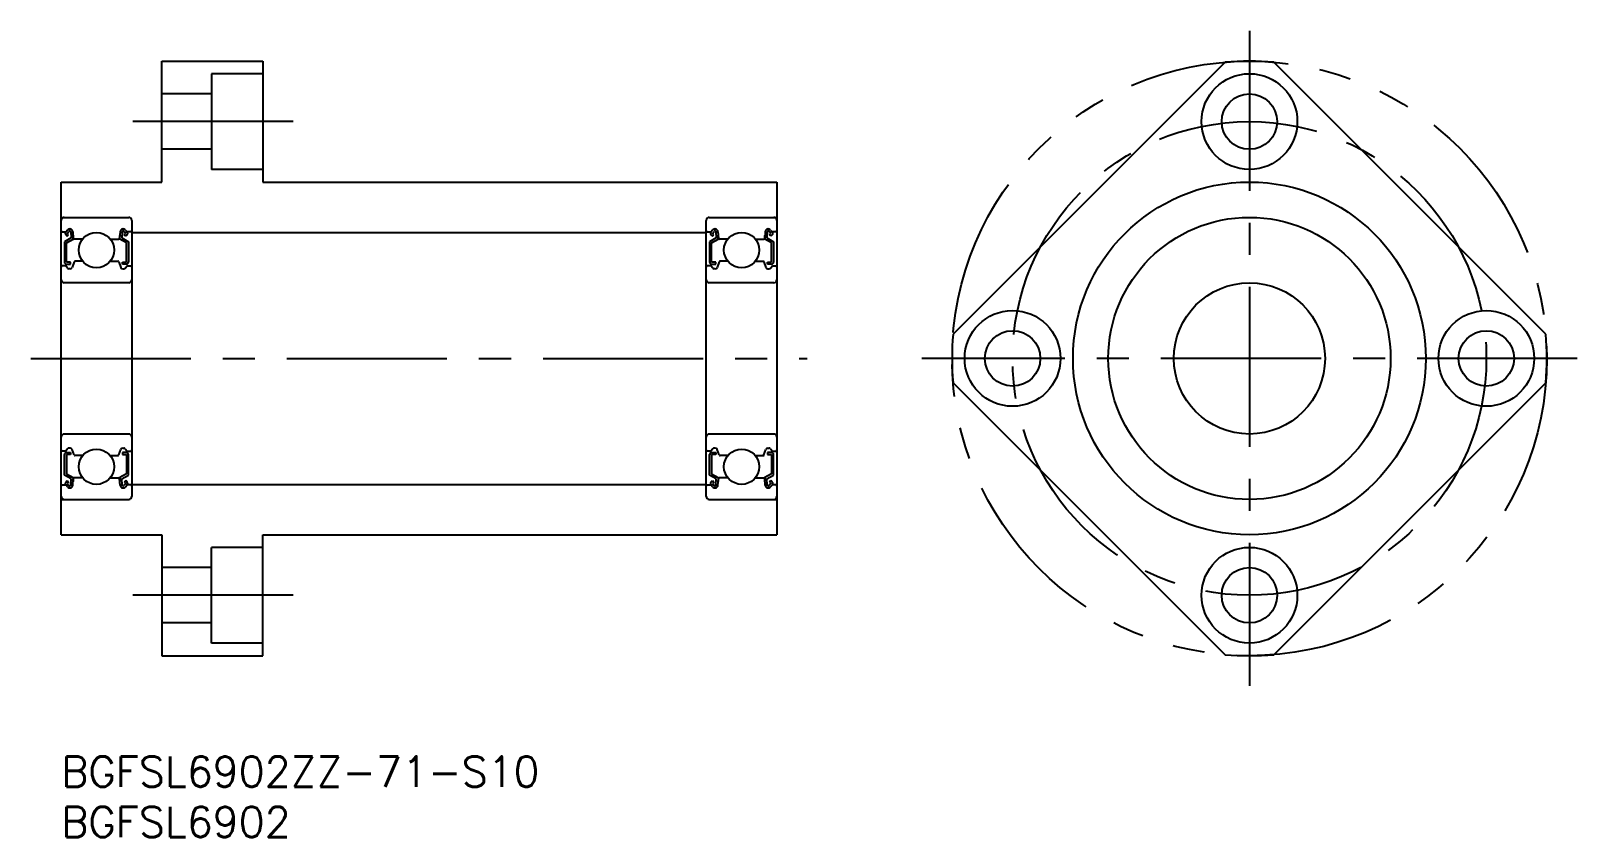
# Model space of a CAD drawing. Extents: x -3 to 150, y -8 to 72.
import ezdxf

# ---------------------------------------------------------------- set-up
doc = ezdxf.new("R2010")
doc.units = 0
doc.header["$LTSCALE"] = 0.5
doc.linetypes.add('CENTER', pattern=[50.8, 31.75, -6.35, 6.35, -6.35])
doc.linetypes.add('PHANTOM', pattern=[63.5, 31.75, -6.35, 6.35, -6.35, 6.35, -6.35])
for name, color, linetype in [('MSM_CENTER', 1, 'CENTER'), ('MSM_CONTINUOUS', 7, 'CONTINUOUS'), ('MSM_IMAGINARY', 6, 'PHANTOM'), ('MSM_PART_NUMBER', 7, 'CONTINUOUS')]:
    doc.layers.add(name, color=color, linetype=linetype)
doc.styles.get("Standard").update_dxf_attribs({"font": 'txt.shx', "height": 2.5, "bigfont": 'bigfont.shx'})

# ---------------------------------------------------------------- blocks, each defined once
blk = doc.blocks.new('*U25')
at = {"layer": 'MSM_PART_NUMBER'}
blk.add_text('BGFSL6902ZZ-71-S10', height=3, dxfattribs=at).set_placement((0, -3))
blk = doc.blocks.new('*U26')
at = {"layer": 'MSM_PART_NUMBER'}
blk.add_text('BGFSL6902', height=3, dxfattribs=at).set_placement((0, -8))

msp = doc.modelspace()

# ---------------------------------------------------------------- linework, layer by layer
at = {"layer": 'MSM_CENTER'}
for p, q in [((117.88, 72), (117.88, 7)), ((23, 63), (7, 63)), ((-3, 39.5), (74, 39.5)), ((150.38, 39.5), (85.38, 39.5)), ((23, 16), (7, 16))]:
    msp.add_line(p, q, dxfattribs=at)
msp.add_circle((117.88, 39.5), 23.5, dxfattribs=at)
at = {"layer": 'MSM_CONTINUOUS'}
for p, q in [((10, 57), (10, 69)), ((10, 69), (20, 69)), ((20, 67.75), (14.9, 67.75)), ((14.9, 67.75), (14.9, 58.25)), ((20, 69), (20, 57)), ((115.46, 68.9), (88.48, 41.92)), ((147.28, 41.92), (120.3, 68.9)), ((14.9, 65.75), (10, 65.75)), ((14.9, 60.25), (10, 60.25)), ((0, 22), (0, 57)), ((0, 57), (10, 57)), ((20, 58.25), (14.9, 58.25)), ((20, 57), (71, 57)), ((71, 57), (71, 22)), ((0, 53.5), (6.7, 53.5)), ((0.62, 52.24), (0.45, 52.04)), ((6.38, 52.24), (6.55, 52.04)), ((7, 53.2), (7, 25.8)), ((64, 25.8), (64, 53.2)), ((64.3, 53.5), (71, 53.5)), ((64.62, 52.24), (64.45, 52.04)), ((70.38, 52.24), (70.55, 52.04)), ((0.1, 52.05), (0.46, 52.05)), ((0.98, 51.45), (0.33, 51.07)), ((0.33, 51.07), (0.33, 49.05)), ((0.46, 51.77), (0.6, 51.62)), ((0.53, 50.96), (1.18, 51.33)), ((0.53, 49.05), (0.53, 50.96)), ((0.6, 51.91), (0.77, 52.11)), ((0.74, 51.77), (0.6, 51.91)), ((0.6, 51.62), (0.74, 51.77)), ((0.95, 52.05), (0.98, 51.45)), ((1.15, 52.07), (1.2, 51.44)), ((1.18, 51.33), (1.18, 51.7)), ((2.14, 51.35), (1.3, 51.35)), ((4.86, 51.35), (5.7, 51.35)), ((5.85, 52.07), (5.8, 51.44)), ((5.82, 51.33), (5.82, 51.7)), ((6.47, 50.96), (5.82, 51.33)), ((6.05, 52.05), (6.02, 51.45)), ((6.02, 51.45), (6.67, 51.07)), ((6.4, 51.91), (6.23, 52.11)), ((6.26, 51.77), (6.4, 51.91)), ((6.4, 51.62), (6.26, 51.77)), ((6.54, 51.77), (6.4, 51.62)), ((6.47, 49.05), (6.47, 50.96)), ((6.9, 52.05), (6.54, 52.05)), ((6.67, 51.07), (6.67, 49.05)), ((7, 52), (64, 52)), ((64.1, 52.05), (64.46, 52.05)), ((64.98, 51.45), (64.33, 51.07)), ((64.33, 51.07), (64.33, 49.05)), ((64.46, 51.77), (64.6, 51.62)), ((64.53, 50.96), (65.18, 51.33)), ((64.53, 49.05), (64.53, 50.96)), ((64.6, 51.91), (64.77, 52.11)), ((64.74, 51.77), (64.6, 51.91)), ((64.6, 51.62), (64.74, 51.77)), ((64.95, 52.05), (64.98, 51.45)), ((65.15, 52.07), (65.2, 51.44)), ((65.18, 51.33), (65.18, 51.7)), ((66.14, 51.35), (65.3, 51.35)), ((68.86, 51.35), (69.7, 51.35)), ((69.85, 52.07), (69.8, 51.44)), ((69.82, 51.33), (69.82, 51.7)), ((70.47, 50.96), (69.82, 51.33)), ((70.05, 52.05), (70.02, 51.45)), ((70.02, 51.45), (70.67, 51.07)), ((70.4, 51.91), (70.23, 52.11)), ((70.26, 51.77), (70.4, 51.91)), ((70.4, 51.62), (70.26, 51.77)), ((70.54, 51.77), (70.4, 51.62)), ((70.47, 49.05), (70.47, 50.96)), ((70.9, 52.05), (70.54, 52.05)), ((70.67, 51.07), (70.67, 49.05)), ((1.28, 49.08), (1.08, 48.53)), ((2.14, 49.15), (1.37, 49.15)), ((4.86, 49.15), (5.63, 49.15)), ((5.72, 49.08), (5.92, 48.53)), ((65.28, 49.08), (65.08, 48.53)), ((66.14, 49.15), (65.37, 49.15)), ((68.86, 49.15), (69.63, 49.15)), ((69.72, 49.08), (69.92, 48.53)), ((0.45, 48.7), (0.1, 48.7)), ((0.64, 48.47), (0.45, 48.7)), ((0.93, 49.05), (0.53, 49.05)), ((0.53, 48.85), (0.93, 48.85)), ((0.89, 48.4), (0.79, 48.4)), ((0.93, 48.85), (0.93, 49.05)), ((6.07, 48.85), (6.07, 49.05)), ((6.07, 49.05), (6.47, 49.05)), ((6.47, 48.85), (6.07, 48.85)), ((6.11, 48.4), (6.21, 48.4)), ((6.36, 48.47), (6.55, 48.7)), ((6.55, 48.7), (6.9, 48.7)), ((64.45, 48.7), (64.1, 48.7)), ((64.64, 48.47), (64.45, 48.7)), ((64.93, 49.05), (64.53, 49.05)), ((64.53, 48.85), (64.93, 48.85)), ((64.89, 48.4), (64.79, 48.4)), ((64.93, 48.85), (64.93, 49.05)), ((70.07, 48.85), (70.07, 49.05)), ((70.07, 49.05), (70.47, 49.05)), ((70.47, 48.85), (70.07, 48.85)), ((70.11, 48.4), (70.21, 48.4)), ((70.36, 48.47), (70.55, 48.7)), ((70.55, 48.7), (70.9, 48.7)), ((6.7, 47), (0.3, 47)), ((70.7, 47), (64.3, 47)), ((88.48, 37.08), (115.46, 10.1)), ((147.28, 37.08), (120.3, 10.1)), ((6.7, 32), (0.3, 32)), ((70.7, 32), (64.3, 32)), ((0.45, 30.3), (0.1, 30.3)), ((0.33, 27.93), (0.33, 29.95)), ((0.64, 30.53), (0.45, 30.3)), ((0.53, 30.15), (0.93, 30.15)), ((0.93, 29.95), (0.53, 29.95)), ((0.53, 29.95), (0.53, 28.04)), ((0.89, 30.6), (0.79, 30.6)), ((0.93, 30.15), (0.93, 29.95)), ((1.28, 29.92), (1.08, 30.47)), ((2.14, 29.85), (1.37, 29.85)), ((4.86, 29.85), (5.63, 29.85)), ((5.72, 29.92), (5.92, 30.47)), ((6.47, 30.15), (6.07, 30.15)), ((6.07, 30.15), (6.07, 29.95)), ((6.07, 29.95), (6.47, 29.95)), ((6.11, 30.6), (6.21, 30.6)), ((6.36, 30.53), (6.55, 30.3)), ((6.47, 29.95), (6.47, 28.04)), ((6.55, 30.3), (6.9, 30.3)), ((6.67, 27.93), (6.67, 29.95)), ((64.45, 30.3), (64.1, 30.3)), ((64.33, 27.93), (64.33, 29.95)), ((64.64, 30.53), (64.45, 30.3)), ((64.53, 30.15), (64.93, 30.15)), ((64.93, 29.95), (64.53, 29.95)), ((64.53, 29.95), (64.53, 28.04)), ((64.89, 30.6), (64.79, 30.6)), ((64.93, 30.15), (64.93, 29.95)), ((65.28, 29.92), (65.08, 30.47)), ((66.14, 29.85), (65.37, 29.85)), ((68.86, 29.85), (69.63, 29.85)), ((69.72, 29.92), (69.92, 30.47)), ((70.47, 30.15), (70.07, 30.15)), ((70.07, 30.15), (70.07, 29.95)), ((70.07, 29.95), (70.47, 29.95)), ((70.11, 30.6), (70.21, 30.6)), ((70.36, 30.53), (70.55, 30.3)), ((70.47, 29.95), (70.47, 28.04)), ((70.55, 30.3), (70.9, 30.3)), ((70.67, 27.93), (70.67, 29.95)), ((0.98, 27.55), (0.33, 27.93)), ((0.53, 28.04), (1.18, 27.67)), ((1.18, 27.67), (1.18, 27.3)), ((2.14, 27.65), (1.3, 27.65)), ((4.86, 27.65), (5.7, 27.65)), ((6.47, 28.04), (5.82, 27.67)), ((5.82, 27.67), (5.82, 27.3)), ((6.02, 27.55), (6.67, 27.93)), ((64.98, 27.55), (64.33, 27.93)), ((64.53, 28.04), (65.18, 27.67)), ((65.18, 27.67), (65.18, 27.3)), ((66.14, 27.65), (65.3, 27.65)), ((68.86, 27.65), (69.7, 27.65)), ((70.47, 28.04), (69.82, 27.67)), ((69.82, 27.67), (69.82, 27.3)), ((70.02, 27.55), (70.67, 27.93)), ((0.1, 26.95), (0.46, 26.95)), ((0.62, 26.76), (0.45, 26.96)), ((0.46, 27.23), (0.6, 27.38)), ((0.6, 27.38), (0.74, 27.23)), ((0.74, 27.23), (0.6, 27.09)), ((0.6, 27.09), (0.77, 26.89)), ((0.95, 26.95), (0.98, 27.55)), ((1.15, 26.93), (1.2, 27.56)), ((5.85, 26.93), (5.8, 27.56)), ((6.05, 26.95), (6.02, 27.55)), ((6.4, 27.09), (6.23, 26.89)), ((6.4, 27.38), (6.26, 27.23)), ((6.26, 27.23), (6.4, 27.09)), ((6.38, 26.76), (6.55, 26.96)), ((6.54, 27.23), (6.4, 27.38)), ((6.9, 26.95), (6.54, 26.95)), ((7, 27), (64, 27)), ((64.1, 26.95), (64.46, 26.95)), ((64.62, 26.76), (64.45, 26.96)), ((64.46, 27.23), (64.6, 27.38)), ((64.6, 27.38), (64.74, 27.23)), ((64.74, 27.23), (64.6, 27.09)), ((64.6, 27.09), (64.77, 26.89)), ((64.95, 26.95), (64.98, 27.55)), ((65.15, 26.93), (65.2, 27.56)), ((69.85, 26.93), (69.8, 27.56)), ((70.05, 26.95), (70.02, 27.55)), ((70.4, 27.09), (70.23, 26.89)), ((70.4, 27.38), (70.26, 27.23)), ((70.26, 27.23), (70.4, 27.09)), ((70.38, 26.76), (70.55, 26.96)), ((70.54, 27.23), (70.4, 27.38)), ((70.9, 26.95), (70.54, 26.95)), ((0, 25.5), (6.7, 25.5)), ((64.3, 25.5), (71, 25.5)), ((0, 22), (10, 22)), ((10, 22), (10, 10)), ((20, 22), (71, 22)), ((20, 10), (20, 22)), ((14.9, 11.25), (14.9, 20.75)), ((20, 20.75), (14.9, 20.75)), ((14.9, 18.75), (10, 18.75)), ((14.9, 13.25), (10, 13.25)), ((20, 11.25), (14.9, 11.25)), ((10, 10), (20, 10))]:
    msp.add_line(p, q, dxfattribs=at)
for centre, radius in [((117.88, 63), 4.75), ((117.88, 63), 2.75), ((117.88, 39.5), 17.5), ((117.88, 39.5), 14), ((3.5, 50.25), 1.75), ((67.5, 50.25), 1.75), ((117.88, 39.5), 7.5), ((94.38, 39.5), 4.75), ((141.38, 39.5), 4.75), ((94.38, 39.5), 2.75), ((141.38, 39.5), 2.75), ((3.5, 28.75), 1.75), ((67.5, 28.75), 1.75), ((117.88, 16), 4.75), ((117.88, 16), 2.75)]:
    msp.add_circle(centre, radius, dxfattribs=at)
for centre, radius, start, end in [((117.88, 39.5), 29.5, 85.2961, 94.7039), ((0.3, 53.2), 0.3, 90, 180), ((0.85, 52.05), 0.3, 4.9347, 140.1364), ((6.15, 52.05), 0.3, 39.8636, 175.0653), ((6.7, 53.2), 0.3, 0, 90), ((64.3, 53.2), 0.3, 90, 180), ((64.85, 52.05), 0.3, 4.9347, 140.1364), ((70.15, 52.05), 0.3, 39.8636, 175.0653), ((70.7, 53.2), 0.3, 0, 90), ((0.1, 52.15), 0.1, 180, 270), ((0.6, 51.91), 0.2, 140.1364, 224.998), ((0.85, 52.05), 0.1, 3.1017, 139.9503), ((1.3, 51.45), 0.1, 184.9347, 270), ((5.7, 51.45), 0.1, 270, 355.0653), ((6.15, 52.05), 0.1, 40.0497, 176.8983), ((6.4, 51.91), 0.2, 315.002, 39.8636), ((6.9, 52.15), 0.1, 270, 0), ((64.1, 52.15), 0.1, 180, 270), ((64.6, 51.91), 0.2, 140.1364, 224.998), ((64.85, 52.05), 0.1, 3.1017, 139.9503), ((65.3, 51.45), 0.1, 184.9347, 270), ((69.7, 51.45), 0.1, 270, 355.0653), ((70.15, 52.05), 0.1, 40.0497, 176.8983), ((70.4, 51.91), 0.2, 315.002, 39.8636), ((70.9, 52.15), 0.1, 270, 0), ((1.37, 49.05), 0.1, 90, 159.9926), ((5.63, 49.05), 0.1, 20.0074, 90), ((65.37, 49.05), 0.1, 90, 159.9926), ((69.63, 49.05), 0.1, 20.0074, 90), ((0.1, 48.6), 0.1, 90, 180), ((0.53, 49.05), 0.2, 180, 270), ((0.79, 48.6), 0.2, 219.9772, 270), ((0.89, 48.6), 0.2, 270, 339.9926), ((6.11, 48.6), 0.2, 200.0074, 270), ((6.21, 48.6), 0.2, 270, 320.0228), ((6.47, 49.05), 0.2, 270, 0), ((6.9, 48.6), 0.1, 0, 90), ((64.1, 48.6), 0.1, 90, 180), ((64.53, 49.05), 0.2, 180, 270), ((64.79, 48.6), 0.2, 219.9772, 270), ((64.89, 48.6), 0.2, 270, 339.9926), ((70.11, 48.6), 0.2, 200.0074, 270), ((70.21, 48.6), 0.2, 270, 320.0228), ((70.47, 49.05), 0.2, 270, 0), ((70.9, 48.6), 0.1, 0, 90), ((0.3, 47.3), 0.3, 180, 270), ((6.7, 47.3), 0.3, 270, 0), ((64.3, 47.3), 0.3, 180, 270), ((70.7, 47.3), 0.3, 270, 0), ((117.88, 39.5), 29.5, 175.2961, 184.7039), ((117.88, 39.5), 29.5, 355.2961, 4.7039), ((0.3, 31.7), 0.3, 90, 180), ((6.7, 31.7), 0.3, 0, 90), ((64.3, 31.7), 0.3, 90, 180), ((70.7, 31.7), 0.3, 0, 90), ((0.1, 30.4), 0.1, 180, 270), ((0.53, 29.95), 0.2, 90, 180), ((0.79, 30.4), 0.2, 90, 140.0228), ((0.89, 30.4), 0.2, 20.0074, 90), ((1.37, 29.95), 0.1, 200.0074, 270), ((5.63, 29.95), 0.1, 270, 339.9926), ((6.11, 30.4), 0.2, 90, 159.9926), ((6.21, 30.4), 0.2, 39.9772, 90), ((6.47, 29.95), 0.2, 0, 90), ((6.9, 30.4), 0.1, 270, 0), ((64.1, 30.4), 0.1, 180, 270), ((64.53, 29.95), 0.2, 90, 180), ((64.79, 30.4), 0.2, 90, 140.0228), ((64.89, 30.4), 0.2, 20.0074, 90), ((65.37, 29.95), 0.1, 200.0074, 270), ((69.63, 29.95), 0.1, 270, 339.9926), ((70.11, 30.4), 0.2, 90, 159.9926), ((70.21, 30.4), 0.2, 39.9772, 90), ((70.47, 29.95), 0.2, 0, 90), ((70.9, 30.4), 0.1, 270, 0), ((1.3, 27.55), 0.1, 90, 175.0653), ((5.7, 27.55), 0.1, 4.9347, 90), ((65.3, 27.55), 0.1, 90, 175.0653), ((69.7, 27.55), 0.1, 4.9347, 90), ((0.1, 26.85), 0.1, 90, 180), ((0.6, 27.09), 0.2, 135.002, 219.8636), ((0.85, 26.95), 0.3, 219.8636, 355.0653), ((0.85, 26.95), 0.1, 220.0497, 356.8983), ((6.15, 26.95), 0.3, 184.9347, 320.1364), ((6.15, 26.95), 0.1, 183.1017, 319.9503), ((6.4, 27.09), 0.2, 320.1364, 44.998), ((6.9, 26.85), 0.1, 0, 90), ((64.1, 26.85), 0.1, 90, 180), ((64.6, 27.09), 0.2, 135.002, 219.8636), ((64.85, 26.95), 0.3, 219.8636, 355.0653), ((64.85, 26.95), 0.1, 220.0497, 356.8983), ((70.15, 26.95), 0.3, 184.9347, 320.1364), ((70.15, 26.95), 0.1, 183.1017, 319.9503), ((70.4, 27.09), 0.2, 320.1364, 44.998), ((70.9, 26.85), 0.1, 0, 90), ((0.3, 25.8), 0.3, 180, 270), ((6.7, 25.8), 0.3, 270, 0), ((64.3, 25.8), 0.3, 180, 270), ((70.7, 25.8), 0.3, 270, 0), ((117.88, 39.5), 29.5, 265.2961, 274.7039)]:
    msp.add_arc(centre, radius, start, end, dxfattribs=at)
at = {"layer": 'MSM_IMAGINARY'}
msp.add_circle((117.88, 39.5), 29.5, dxfattribs=at)

# ---------------------------------------------------------------- block references
at = {"layer": 'MSM_CONTINUOUS'}
for name in ['*U25', '*U26']:
    msp.add_blockref(name, (0, 0), dxfattribs=at)

doc.saveas('drawing.dxf')
